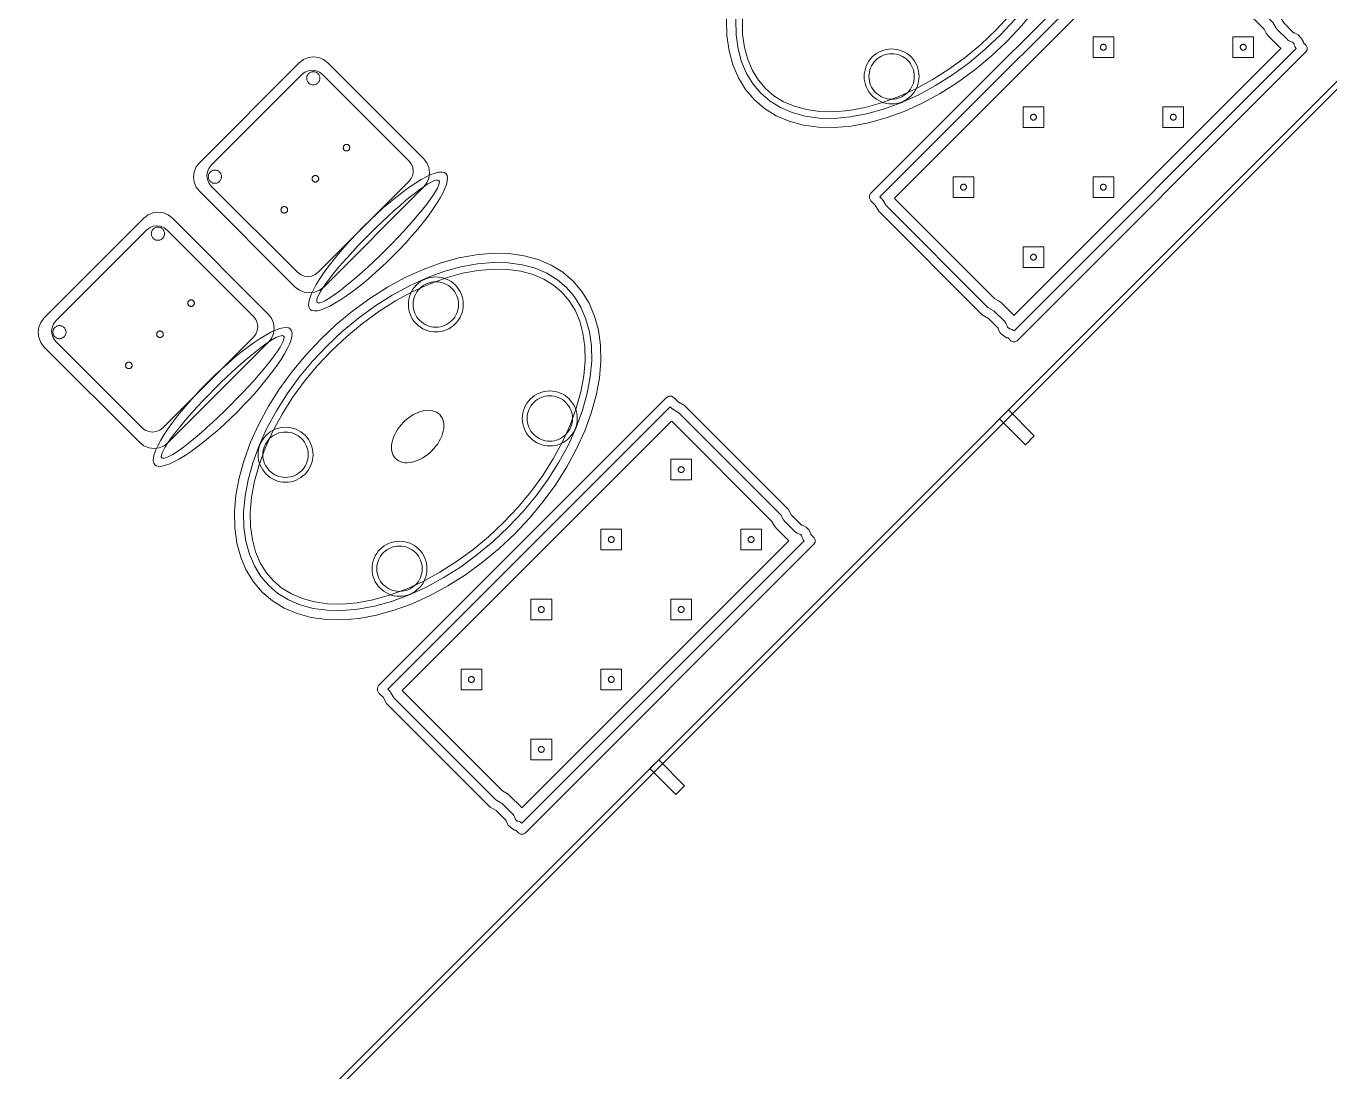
# Model space of a CAD drawing. Header units: metres. Extents: x 2172.2 to 2210.6, y 415.3 to 458.1.
# Drawn here: x 2201.424 to 2204.984, y 420.563 to 423.417 of the extents above; entities that cross this region are included whole.
import ezdxf

# ---------------------------------------------------------------- set-up
doc = ezdxf.new("R2010")
doc.units = ezdxf.units.M
for name, color, linetype, lineweight in [('NC_N1_BANQUETTES', 7, 'CONTINUOUS', 13), ('NC_N1_CHAIRS', 7, 'CONTINUOUS', 13), ('NC_N1_GLAZING', 7, 'CONTINUOUS', 13), ('NC_N1_TABLES', 7, 'CONTINUOUS', 13), ('NC_N1_WALLS', 7, 'CONTINUOUS', 25)]:
    doc.layers.add(name, color=color, linetype=linetype, lineweight=lineweight)

# ---------------------------------------------------------------- blocks, each defined once
blk = doc.blocks.new('NC_N1_ARCHITECTURE')
at = {"layer": 'NC_N1_GLAZING', "linetype": 'CONTINUOUS', "lineweight": -2}
blk.add_lwpolyline([(12.167234, -13.590454), (12.156629, -13.579848), (15.985397, -9.751079), (15.996004, -9.761685)], close=True, dxfattribs=at)
at = {"layer": 'NC_N1_WALLS', "linetype": 'CONTINUOUS', "lineweight": -2}
for points in [[(14.176619, -11.70128), (14.152576, -11.725321), (14.081866, -11.65461), (14.105907, -11.630569)], [(13.222024, -12.655873), (13.197983, -12.679915), (13.127272, -12.609204), (13.151314, -12.585163)]]:
    blk.add_lwpolyline(points, close=True, dxfattribs=at)
blk = doc.blocks.new('NC_N1_DINING_2')
at = {"color": 0, "linetype": 'CONTINUOUS', "lineweight": -2}
for points in [[(0.6, 0), (0.5971, 0.0368), (0.5885, 0.0732), (0.5742, 0.1089), (0.5543, 0.1435), (0.5292, 0.1768), (0.4989, 0.2083), (0.4638, 0.2379), (0.4243, 0.2652), (0.3806, 0.2899), (0.3333, 0.3118), (0.2828, 0.3307), (0.2296, 0.3465), (0.1742, 0.3589), (0.1171, 0.3678), (0.0588, 0.3732), (0, 0.375), (-0.0588, 0.3732), (-0.1171, 0.3678), (-0.1742, 0.3589), (-0.2296, 0.3465), (-0.2828, 0.3307), (-0.3333, 0.3118), (-0.3806, 0.2899), (-0.4243, 0.2652), (-0.4638, 0.2379), (-0.4989, 0.2083), (-0.5292, 0.1768), (-0.5543, 0.1435), (-0.5742, 0.1089), (-0.5885, 0.0732), (-0.5971, 0.0368), (-0.6, 0), (-0.5971, -0.0368), (-0.5885, -0.0732), (-0.5742, -0.1089), (-0.5543, -0.1435), (-0.5292, -0.1768), (-0.4989, -0.2083), (-0.4638, -0.2379), (-0.4243, -0.2652), (-0.3806, -0.2899), (-0.3333, -0.3118), (-0.2828, -0.3307), (-0.2296, -0.3465), (-0.1742, -0.3589), (-0.1171, -0.3678), (-0.0588, -0.3732), (0, -0.375), (0.0588, -0.3732), (0.1171, -0.3678), (0.1742, -0.3589), (0.2296, -0.3465), (0.2828, -0.3307), (0.3333, -0.3118), (0.3806, -0.2899), (0.4243, -0.2652), (0.4638, -0.2379), (0.4989, -0.2083), (0.5292, -0.1768), (0.5543, -0.1435), (0.5742, -0.1089), (0.5885, -0.0732), (0.5971, -0.0368)], [(0.5749, 0), (0.5723, -0.0329), (0.5646, -0.0656), (0.5516, -0.0979), (0.5334, -0.1297), (0.5101, -0.1605), (0.4818, -0.1901), (0.4486, -0.218), (0.411, -0.244), (0.3692, -0.2676), (0.3237, -0.2887), (0.2749, -0.307), (0.2233, -0.3222), (0.1695, -0.3343), (0.114, -0.343), (0.0573, -0.3482), (0, -0.35), (-0.0573, -0.3482), (-0.114, -0.343), (-0.1695, -0.3343), (-0.2233, -0.3222), (-0.2749, -0.307), (-0.3237, -0.2887), (-0.3692, -0.2676), (-0.411, -0.244), (-0.4486, -0.218), (-0.4818, -0.1901), (-0.5101, -0.1605), (-0.5334, -0.1297), (-0.5516, -0.0979), (-0.5646, -0.0656), (-0.5723, -0.0329), (-0.5749, 0), (-0.5723, 0.0329), (-0.5646, 0.0656), (-0.5516, 0.0979), (-0.5334, 0.1297), (-0.5101, 0.1605), (-0.4818, 0.1901), (-0.4486, 0.218), (-0.411, 0.244), (-0.3692, 0.2676), (-0.3237, 0.2887), (-0.2749, 0.307), (-0.2233, 0.3222), (-0.1695, 0.3343), (-0.114, 0.343), (-0.0573, 0.3482), (0, 0.35), (0.0573, 0.3482), (0.114, 0.343), (0.1695, 0.3343), (0.2233, 0.3222), (0.2749, 0.307), (0.3237, 0.2887), (0.3692, 0.2676), (0.411, 0.244), (0.4486, 0.218), (0.4818, 0.1901), (0.5101, 0.1605), (0.5334, 0.1297), (0.5516, 0.0979), (0.5646, 0.0656), (0.5723, 0.0329)], [(0.5569, 0), (0.5545, -0.0301), (0.5474, -0.0601), (0.5354, -0.0901), (0.5184, -0.1198), (0.4964, -0.1488), (0.4694, -0.1769), (0.4377, -0.2037), (0.4014, -0.2287), (0.361, -0.2516), (0.3167, -0.2721), (0.2692, -0.2899), (0.2188, -0.3048), (0.1661, -0.3166), (0.1117, -0.3251), (0.0562, -0.3303), (0, -0.332), (-0.0562, -0.3303), (-0.1117, -0.3251), (-0.1661, -0.3166), (-0.2188, -0.3048), (-0.2692, -0.2899), (-0.3167, -0.2721), (-0.361, -0.2516), (-0.4014, -0.2287), (-0.4377, -0.2037), (-0.4694, -0.1769), (-0.4964, -0.1488), (-0.5184, -0.1198), (-0.5354, -0.0901), (-0.5474, -0.0601), (-0.5545, -0.0301), (-0.5569, 0), (-0.5545, 0.0301), (-0.5474, 0.0601), (-0.5354, 0.0901), (-0.5184, 0.1198), (-0.4964, 0.1488), (-0.4694, 0.1769), (-0.4377, 0.2037), (-0.4014, 0.2287), (-0.361, 0.2516), (-0.3167, 0.2721), (-0.2692, 0.2899), (-0.2188, 0.3048), (-0.1661, 0.3166), (-0.1117, 0.3251), (-0.0562, 0.3303), (0, 0.332), (0.0562, 0.3303), (0.1117, 0.3251), (0.1661, 0.3166), (0.2188, 0.3048), (0.2692, 0.2899), (0.3167, 0.2721), (0.361, 0.2516), (0.4014, 0.2287), (0.4377, 0.2037), (0.4694, 0.1769), (0.4964, 0.1488), (0.5184, 0.1198), (0.5354, 0.0901), (0.5474, 0.0601), (0.5545, 0.0301)], [(-0.215, 0.22), (-0.2154, 0.2126), (-0.2164, 0.2054), (-0.2182, 0.1982), (-0.2207, 0.1913), (-0.2239, 0.1846), (-0.2276, 0.1783), (-0.232, 0.1724), (-0.237, 0.167), (-0.2424, 0.162), (-0.2483, 0.1576), (-0.2546, 0.1539), (-0.2613, 0.1507), (-0.2682, 0.1482), (-0.2754, 0.1464), (-0.2826, 0.1454), (-0.29, 0.145), (-0.2974, 0.1454), (-0.3046, 0.1464), (-0.3118, 0.1482), (-0.3187, 0.1507), (-0.3254, 0.1539), (-0.3317, 0.1576), (-0.3376, 0.162), (-0.343, 0.167), (-0.348, 0.1724), (-0.3524, 0.1783), (-0.3561, 0.1846), (-0.3593, 0.1913), (-0.3618, 0.1982), (-0.3636, 0.2054), (-0.3646, 0.2126), (-0.365, 0.22), (-0.3646, 0.2274), (-0.3636, 0.2346), (-0.3618, 0.2418), (-0.3593, 0.2487), (-0.3561, 0.2554), (-0.3524, 0.2617), (-0.348, 0.2676), (-0.343, 0.273), (-0.3376, 0.278), (-0.3317, 0.2824), (-0.3254, 0.2861), (-0.3187, 0.2893), (-0.3118, 0.2918), (-0.3046, 0.2936), (-0.2974, 0.2946), (-0.29, 0.295), (-0.2826, 0.2946), (-0.2754, 0.2936), (-0.2682, 0.2918), (-0.2613, 0.2893), (-0.2546, 0.2861), (-0.2483, 0.2824), (-0.2424, 0.278), (-0.237, 0.273), (-0.232, 0.2676), (-0.2276, 0.2617), (-0.2239, 0.2554), (-0.2207, 0.2487), (-0.2182, 0.2418), (-0.2164, 0.2346), (-0.2154, 0.2274)], [(0.365, 0.22), (0.3646, 0.2126), (0.3636, 0.2054), (0.3618, 0.1982), (0.3593, 0.1913), (0.3561, 0.1846), (0.3524, 0.1783), (0.348, 0.1724), (0.343, 0.167), (0.3376, 0.162), (0.3317, 0.1576), (0.3254, 0.1539), (0.3187, 0.1507), (0.3118, 0.1482), (0.3046, 0.1464), (0.2974, 0.1454), (0.29, 0.145), (0.2826, 0.1454), (0.2754, 0.1464), (0.2682, 0.1482), (0.2613, 0.1507), (0.2546, 0.1539), (0.2483, 0.1576), (0.2424, 0.162), (0.237, 0.167), (0.232, 0.1724), (0.2276, 0.1783), (0.2239, 0.1846), (0.2207, 0.1913), (0.2182, 0.1982), (0.2164, 0.2054), (0.2154, 0.2126), (0.215, 0.22), (0.2154, 0.2274), (0.2164, 0.2346), (0.2182, 0.2418), (0.2207, 0.2487), (0.2239, 0.2554), (0.2276, 0.2617), (0.232, 0.2676), (0.237, 0.273), (0.2424, 0.278), (0.2483, 0.2824), (0.2546, 0.2861), (0.2613, 0.2893), (0.2682, 0.2918), (0.2754, 0.2936), (0.2826, 0.2946), (0.29, 0.295), (0.2974, 0.2946), (0.3046, 0.2936), (0.3118, 0.2918), (0.3187, 0.2893), (0.3254, 0.2861), (0.3317, 0.2824), (0.3376, 0.278), (0.343, 0.273), (0.348, 0.2676), (0.3524, 0.2617), (0.3561, 0.2554), (0.3593, 0.2487), (0.3618, 0.2418), (0.3636, 0.2346), (0.3646, 0.2274)], [(-0.228, 0.22), (-0.2283, 0.2139), (-0.2292, 0.2079), (-0.2307, 0.202), (-0.2327, 0.1963), (-0.2353, 0.1908), (-0.2384, 0.1856), (-0.2421, 0.1807), (-0.2462, 0.1762), (-0.2507, 0.1721), (-0.2556, 0.1684), (-0.2608, 0.1653), (-0.2663, 0.1627), (-0.272, 0.1607), (-0.2779, 0.1592), (-0.2839, 0.1583), (-0.29, 0.158), (-0.2961, 0.1583), (-0.3021, 0.1592), (-0.308, 0.1607), (-0.3137, 0.1627), (-0.3192, 0.1653), (-0.3244, 0.1684), (-0.3293, 0.1721), (-0.3338, 0.1762), (-0.3379, 0.1807), (-0.3416, 0.1856), (-0.3447, 0.1908), (-0.3473, 0.1963), (-0.3493, 0.202), (-0.3508, 0.2079), (-0.3517, 0.2139), (-0.352, 0.22), (-0.3517, 0.2261), (-0.3508, 0.2321), (-0.3493, 0.238), (-0.3473, 0.2437), (-0.3447, 0.2492), (-0.3416, 0.2544), (-0.3379, 0.2593), (-0.3338, 0.2638), (-0.3293, 0.2679), (-0.3244, 0.2716), (-0.3192, 0.2747), (-0.3137, 0.2773), (-0.308, 0.2793), (-0.3021, 0.2808), (-0.2961, 0.2817), (-0.29, 0.282), (-0.2839, 0.2817), (-0.2779, 0.2808), (-0.272, 0.2793), (-0.2663, 0.2773), (-0.2608, 0.2747), (-0.2556, 0.2716), (-0.2507, 0.2679), (-0.2462, 0.2638), (-0.2421, 0.2593), (-0.2384, 0.2544), (-0.2353, 0.2492), (-0.2327, 0.2437), (-0.2307, 0.238), (-0.2292, 0.2321), (-0.2283, 0.2261)], [(0.352, 0.22), (0.3517, 0.2139), (0.3508, 0.2079), (0.3493, 0.202), (0.3473, 0.1963), (0.3447, 0.1908), (0.3416, 0.1856), (0.3379, 0.1807), (0.3338, 0.1762), (0.3293, 0.1721), (0.3244, 0.1684), (0.3192, 0.1653), (0.3137, 0.1627), (0.308, 0.1607), (0.3021, 0.1592), (0.2961, 0.1583), (0.29, 0.158), (0.2839, 0.1583), (0.2779, 0.1592), (0.272, 0.1607), (0.2663, 0.1627), (0.2608, 0.1653), (0.2556, 0.1684), (0.2507, 0.1721), (0.2462, 0.1762), (0.2421, 0.1807), (0.2384, 0.1856), (0.2353, 0.1908), (0.2327, 0.1963), (0.2307, 0.202), (0.2292, 0.2079), (0.2283, 0.2139), (0.228, 0.22), (0.2283, 0.2261), (0.2292, 0.2321), (0.2307, 0.238), (0.2327, 0.2437), (0.2353, 0.2492), (0.2384, 0.2544), (0.2421, 0.2593), (0.2462, 0.2638), (0.2507, 0.2679), (0.2556, 0.2716), (0.2608, 0.2747), (0.2663, 0.2773), (0.272, 0.2793), (0.2779, 0.2808), (0.2839, 0.2817), (0.29, 0.282), (0.2961, 0.2817), (0.3021, 0.2808), (0.308, 0.2793), (0.3137, 0.2773), (0.3192, 0.2747), (0.3244, 0.2716), (0.3293, 0.2679), (0.3338, 0.2638), (0.3379, 0.2593), (0.3416, 0.2544), (0.3447, 0.2492), (0.3473, 0.2437), (0.3493, 0.238), (0.3508, 0.2321), (0.3517, 0.2261)], [(0.085, 0), (0.0846, 0.0054), (0.0834, 0.0107), (0.0813, 0.016), (0.0785, 0.021), (0.075, 0.0259), (0.0707, 0.0306), (0.0657, 0.0349), (0.0601, 0.0389), (0.0539, 0.0425), (0.0472, 0.0457), (0.0401, 0.0485), (0.0325, 0.0508), (0.0247, 0.0526), (0.0166, 0.0539), (0.0083, 0.0547), (0, 0.055), (-0.0083, 0.0547), (-0.0166, 0.0539), (-0.0247, 0.0526), (-0.0325, 0.0508), (-0.0401, 0.0485), (-0.0472, 0.0457), (-0.0539, 0.0425), (-0.0601, 0.0389), (-0.0657, 0.0349), (-0.0707, 0.0306), (-0.075, 0.0259), (-0.0785, 0.021), (-0.0813, 0.016), (-0.0834, 0.0107), (-0.0846, 0.0054), (-0.085, 0), (-0.0846, -0.0054), (-0.0834, -0.0107), (-0.0813, -0.016), (-0.0785, -0.021), (-0.075, -0.0259), (-0.0707, -0.0306), (-0.0657, -0.0349), (-0.0601, -0.0389), (-0.0539, -0.0425), (-0.0472, -0.0457), (-0.0401, -0.0485), (-0.0325, -0.0508), (-0.0247, -0.0526), (-0.0166, -0.0539), (-0.0083, -0.0547), (0, -0.055), (0.0083, -0.0547), (0.0166, -0.0539), (0.0247, -0.0526), (0.0325, -0.0508), (0.0401, -0.0485), (0.0472, -0.0457), (0.0539, -0.0425), (0.0601, -0.0389), (0.0657, -0.0349), (0.0707, -0.0306), (0.075, -0.0259), (0.0785, -0.021), (0.0813, -0.016), (0.0834, -0.0107), (0.0846, -0.0054)], [(-0.215, -0.22), (-0.2154, -0.2274), (-0.2164, -0.2346), (-0.2182, -0.2418), (-0.2207, -0.2487), (-0.2239, -0.2554), (-0.2276, -0.2617), (-0.232, -0.2676), (-0.237, -0.273), (-0.2424, -0.278), (-0.2483, -0.2824), (-0.2546, -0.2861), (-0.2613, -0.2893), (-0.2682, -0.2918), (-0.2754, -0.2936), (-0.2826, -0.2946), (-0.29, -0.295), (-0.2974, -0.2946), (-0.3046, -0.2936), (-0.3118, -0.2918), (-0.3187, -0.2893), (-0.3254, -0.2861), (-0.3317, -0.2824), (-0.3376, -0.278), (-0.343, -0.273), (-0.348, -0.2676), (-0.3524, -0.2617), (-0.3561, -0.2554), (-0.3593, -0.2487), (-0.3618, -0.2418), (-0.3636, -0.2346), (-0.3646, -0.2274), (-0.365, -0.22), (-0.3646, -0.2126), (-0.3636, -0.2054), (-0.3618, -0.1982), (-0.3593, -0.1913), (-0.3561, -0.1846), (-0.3524, -0.1783), (-0.348, -0.1724), (-0.343, -0.167), (-0.3376, -0.162), (-0.3317, -0.1576), (-0.3254, -0.1539), (-0.3187, -0.1507), (-0.3118, -0.1482), (-0.3046, -0.1464), (-0.2974, -0.1454), (-0.29, -0.145), (-0.2826, -0.1454), (-0.2754, -0.1464), (-0.2682, -0.1482), (-0.2613, -0.1507), (-0.2546, -0.1539), (-0.2483, -0.1576), (-0.2424, -0.162), (-0.237, -0.167), (-0.232, -0.1724), (-0.2276, -0.1783), (-0.2239, -0.1846), (-0.2207, -0.1913), (-0.2182, -0.1982), (-0.2164, -0.2054), (-0.2154, -0.2126)], [(-0.228, -0.22), (-0.2283, -0.2261), (-0.2292, -0.2321), (-0.2307, -0.238), (-0.2327, -0.2437), (-0.2353, -0.2492), (-0.2384, -0.2544), (-0.2421, -0.2593), (-0.2462, -0.2638), (-0.2507, -0.2679), (-0.2556, -0.2716), (-0.2608, -0.2747), (-0.2663, -0.2773), (-0.272, -0.2793), (-0.2779, -0.2808), (-0.2839, -0.2817), (-0.29, -0.282), (-0.2961, -0.2817), (-0.3021, -0.2808), (-0.308, -0.2793), (-0.3137, -0.2773), (-0.3192, -0.2747), (-0.3244, -0.2716), (-0.3293, -0.2679), (-0.3338, -0.2638), (-0.3379, -0.2593), (-0.3416, -0.2544), (-0.3447, -0.2492), (-0.3473, -0.2437), (-0.3493, -0.238), (-0.3508, -0.2321), (-0.3517, -0.2261), (-0.352, -0.22), (-0.3517, -0.2139), (-0.3508, -0.2079), (-0.3493, -0.202), (-0.3473, -0.1963), (-0.3447, -0.1908), (-0.3416, -0.1856), (-0.3379, -0.1807), (-0.3338, -0.1762), (-0.3293, -0.1721), (-0.3244, -0.1684), (-0.3192, -0.1653), (-0.3137, -0.1627), (-0.308, -0.1607), (-0.3021, -0.1592), (-0.2961, -0.1583), (-0.29, -0.158), (-0.2839, -0.1583), (-0.2779, -0.1592), (-0.272, -0.1607), (-0.2663, -0.1627), (-0.2608, -0.1653), (-0.2556, -0.1684), (-0.2507, -0.1721), (-0.2462, -0.1762), (-0.2421, -0.1807), (-0.2384, -0.1856), (-0.2353, -0.1908), (-0.2327, -0.1963), (-0.2307, -0.202), (-0.2292, -0.2079), (-0.2283, -0.2139)], [(0.365, -0.22), (0.3646, -0.2274), (0.3636, -0.2346), (0.3618, -0.2418), (0.3593, -0.2487), (0.3561, -0.2554), (0.3524, -0.2617), (0.348, -0.2676), (0.343, -0.273), (0.3376, -0.278), (0.3317, -0.2824), (0.3254, -0.2861), (0.3187, -0.2893), (0.3118, -0.2918), (0.3046, -0.2936), (0.2974, -0.2946), (0.29, -0.295), (0.2826, -0.2946), (0.2754, -0.2936), (0.2682, -0.2918), (0.2613, -0.2893), (0.2546, -0.2861), (0.2483, -0.2824), (0.2424, -0.278), (0.237, -0.273), (0.232, -0.2676), (0.2276, -0.2617), (0.2239, -0.2554), (0.2207, -0.2487), (0.2182, -0.2418), (0.2164, -0.2346), (0.2154, -0.2274), (0.215, -0.22), (0.2154, -0.2126), (0.2164, -0.2054), (0.2182, -0.1982), (0.2207, -0.1913), (0.2239, -0.1846), (0.2276, -0.1783), (0.232, -0.1724), (0.237, -0.167), (0.2424, -0.162), (0.2483, -0.1576), (0.2546, -0.1539), (0.2613, -0.1507), (0.2682, -0.1482), (0.2754, -0.1464), (0.2826, -0.1454), (0.29, -0.145), (0.2974, -0.1454), (0.3046, -0.1464), (0.3118, -0.1482), (0.3187, -0.1507), (0.3254, -0.1539), (0.3317, -0.1576), (0.3376, -0.162), (0.343, -0.167), (0.348, -0.1724), (0.3524, -0.1783), (0.3561, -0.1846), (0.3593, -0.1913), (0.3618, -0.1982), (0.3636, -0.2054), (0.3646, -0.2126)], [(0.352, -0.22), (0.3517, -0.2261), (0.3508, -0.2321), (0.3493, -0.238), (0.3473, -0.2437), (0.3447, -0.2492), (0.3416, -0.2544), (0.3379, -0.2593), (0.3338, -0.2638), (0.3293, -0.2679), (0.3244, -0.2716), (0.3192, -0.2747), (0.3137, -0.2773), (0.308, -0.2793), (0.3021, -0.2808), (0.2961, -0.2817), (0.29, -0.282), (0.2839, -0.2817), (0.2779, -0.2808), (0.272, -0.2793), (0.2663, -0.2773), (0.2608, -0.2747), (0.2556, -0.2716), (0.2507, -0.2679), (0.2462, -0.2638), (0.2421, -0.2593), (0.2384, -0.2544), (0.2353, -0.2492), (0.2327, -0.2437), (0.2307, -0.238), (0.2292, -0.2321), (0.2283, -0.2261), (0.228, -0.22), (0.2283, -0.2139), (0.2292, -0.2079), (0.2307, -0.202), (0.2327, -0.1963), (0.2353, -0.1908), (0.2384, -0.1856), (0.2421, -0.1807), (0.2462, -0.1762), (0.2507, -0.1721), (0.2556, -0.1684), (0.2608, -0.1653), (0.2663, -0.1627), (0.272, -0.1607), (0.2779, -0.1592), (0.2839, -0.1583), (0.29, -0.158), (0.2961, -0.1583), (0.3021, -0.1592), (0.308, -0.1607), (0.3137, -0.1627), (0.3192, -0.1653), (0.3244, -0.1684), (0.3293, -0.1721), (0.3338, -0.1762), (0.3379, -0.1807), (0.3416, -0.1856), (0.3447, -0.1908), (0.3473, -0.1963), (0.3493, -0.202), (0.3508, -0.2079), (0.3517, -0.2139)]]:
    blk.add_lwpolyline(points, close=True, dxfattribs=at)
blk = doc.blocks.new('NC_N1_PERIMETER_BENCH_2')
at = {"color": 0, "linetype": 'CONTINUOUS', "lineweight": -2}
for points in [[(-0.575, -0.2605), (-0.575, -0.2495), (-0.5721, -0.2385), (-0.57, -0.2365), (-0.57, -0.1987), (-0.575, -0.18), (-0.575, 0.22), (-0.57, 0.2387), (-0.57, 0.255), (-0.568, 0.2625), (-0.5625, 0.268), (-0.555, 0.27), (0.555, 0.27), (0.5625, 0.268), (0.568, 0.2625), (0.57, 0.255), (0.57, 0.2387), (0.575, 0.22), (0.575, -0.18), (0.57, -0.1987), (0.57, -0.2365), (0.5721, -0.2385), (0.575, -0.2495), (0.575, -0.2605), (0.5721, -0.2715), (0.5698, -0.2737), (0.57, -0.2745), (0.57, -0.2855), (0.5684, -0.2915), (0.564, -0.2959), (0.558, -0.2975), (-0.558, -0.2975), (-0.564, -0.2959), (-0.5684, -0.2915), (-0.57, -0.2855), (-0.57, -0.2745), (-0.5698, -0.2737), (-0.5721, -0.2715)], [(-0.5495, -0.2593), (-0.55, -0.2572), (-0.55, -0.2528), (-0.5494, -0.2506), (-0.5492, -0.2503), (-0.548, -0.2482), (-0.5469, -0.246), (-0.5461, -0.2437), (-0.5455, -0.2413), (-0.5451, -0.2389), (-0.545, -0.2365), (-0.545, -0.1987), (-0.5451, -0.1965), (-0.5454, -0.1944), (-0.5458, -0.1922), (-0.55, -0.1767), (-0.55, 0.2167), (-0.5458, 0.2322), (-0.5454, 0.2344), (-0.5451, 0.2365), (-0.545, 0.2387), (-0.545, 0.245), (0.545, 0.245), (0.545, 0.2387), (0.5451, 0.2365), (0.5454, 0.2344), (0.5458, 0.2322), (0.55, 0.2167), (0.55, -0.1767), (0.5458, -0.1922), (0.5454, -0.1944), (0.5451, -0.1965), (0.545, -0.1987), (0.545, -0.2365), (0.5451, -0.2389), (0.5455, -0.2413), (0.5461, -0.2437), (0.5469, -0.246), (0.548, -0.2482), (0.5492, -0.2503), (0.5494, -0.2506), (0.55, -0.2528), (0.55, -0.2572), (0.5495, -0.2593), (0.5491, -0.2597), (0.5479, -0.2618), (0.5468, -0.2639), (0.546, -0.2661), (0.5454, -0.2684), (0.545, -0.2708), (0.5449, -0.2725), (-0.5449, -0.2725), (-0.545, -0.2708), (-0.5454, -0.2684), (-0.546, -0.2661), (-0.5468, -0.2639), (-0.5479, -0.2618), (-0.5491, -0.2597)], [(-0.5154, -0.2425), (-0.5153, -0.2418), (-0.515, -0.2365), (-0.515, -0.1987), (-0.5152, -0.1939), (-0.5158, -0.1892), (-0.5169, -0.1845), (-0.52, -0.1728), (-0.52, 0.2128), (-0.5194, 0.215), (0.5194, 0.215), (0.52, 0.2128), (0.52, -0.1728), (0.5169, -0.1845), (0.5158, -0.1892), (0.5152, -0.1939), (0.515, -0.1987), (0.515, -0.2365), (0.5153, -0.2418), (0.5154, -0.2425)], [(-0.445, 0.0625), (-0.405, 0.1025), (-0.445, 0.1425), (-0.485, 0.1025)], [(-0.175, 0.0625), (-0.135, 0.1025), (-0.175, 0.1425), (-0.215, 0.1025)], [(0.095, 0.0625), (0.135, 0.1025), (0.095, 0.1425), (0.055, 0.1025)], [(0.365, 0.0625), (0.405, 0.1025), (0.365, 0.1425), (0.325, 0.1025)], [(-0.437, 0.1025), (-0.437, 0.1017), (-0.4372, 0.1009), (-0.4373, 0.1002), (-0.4376, 0.0994), (-0.4379, 0.0987), (-0.4383, 0.0981), (-0.4388, 0.0974), (-0.4393, 0.0968), (-0.4399, 0.0963), (-0.4406, 0.0958), (-0.4412, 0.0954), (-0.4419, 0.0951), (-0.4427, 0.0948), (-0.4434, 0.0947), (-0.4442, 0.0945), (-0.445, 0.0945), (-0.4458, 0.0945), (-0.4466, 0.0947), (-0.4473, 0.0948), (-0.4481, 0.0951), (-0.4488, 0.0954), (-0.4494, 0.0958), (-0.4501, 0.0963), (-0.4507, 0.0968), (-0.4512, 0.0974), (-0.4517, 0.0981), (-0.4521, 0.0987), (-0.4524, 0.0994), (-0.4527, 0.1002), (-0.4528, 0.1009), (-0.453, 0.1017), (-0.453, 0.1025), (-0.453, 0.1033), (-0.4528, 0.1041), (-0.4527, 0.1048), (-0.4524, 0.1056), (-0.4521, 0.1063), (-0.4517, 0.1069), (-0.4512, 0.1076), (-0.4507, 0.1082), (-0.4501, 0.1087), (-0.4494, 0.1092), (-0.4488, 0.1096), (-0.4481, 0.1099), (-0.4473, 0.1102), (-0.4466, 0.1103), (-0.4458, 0.1105), (-0.445, 0.1105), (-0.4442, 0.1105), (-0.4434, 0.1103), (-0.4427, 0.1102), (-0.4419, 0.1099), (-0.4412, 0.1096), (-0.4406, 0.1092), (-0.4399, 0.1087), (-0.4393, 0.1082), (-0.4388, 0.1076), (-0.4383, 0.1069), (-0.4379, 0.1063), (-0.4376, 0.1056), (-0.4373, 0.1048), (-0.4372, 0.1041), (-0.437, 0.1033)], [(-0.167, 0.1025), (-0.167, 0.1017), (-0.1672, 0.1009), (-0.1673, 0.1002), (-0.1676, 0.0994), (-0.1679, 0.0987), (-0.1683, 0.0981), (-0.1688, 0.0974), (-0.1693, 0.0968), (-0.1699, 0.0963), (-0.1706, 0.0958), (-0.1712, 0.0954), (-0.1719, 0.0951), (-0.1727, 0.0948), (-0.1734, 0.0947), (-0.1742, 0.0945), (-0.175, 0.0945), (-0.1758, 0.0945), (-0.1766, 0.0947), (-0.1773, 0.0948), (-0.1781, 0.0951), (-0.1788, 0.0954), (-0.1794, 0.0958), (-0.1801, 0.0963), (-0.1807, 0.0968), (-0.1812, 0.0974), (-0.1817, 0.0981), (-0.1821, 0.0987), (-0.1824, 0.0994), (-0.1827, 0.1002), (-0.1828, 0.1009), (-0.183, 0.1017), (-0.183, 0.1025), (-0.183, 0.1033), (-0.1828, 0.1041), (-0.1827, 0.1048), (-0.1824, 0.1056), (-0.1821, 0.1063), (-0.1817, 0.1069), (-0.1812, 0.1076), (-0.1807, 0.1082), (-0.1801, 0.1087), (-0.1794, 0.1092), (-0.1788, 0.1096), (-0.1781, 0.1099), (-0.1773, 0.1102), (-0.1766, 0.1103), (-0.1758, 0.1105), (-0.175, 0.1105), (-0.1742, 0.1105), (-0.1734, 0.1103), (-0.1727, 0.1102), (-0.1719, 0.1099), (-0.1712, 0.1096), (-0.1706, 0.1092), (-0.1699, 0.1087), (-0.1693, 0.1082), (-0.1688, 0.1076), (-0.1683, 0.1069), (-0.1679, 0.1063), (-0.1676, 0.1056), (-0.1673, 0.1048), (-0.1672, 0.1041), (-0.167, 0.1033)], [(0.103, 0.1025), (0.103, 0.1017), (0.1028, 0.1009), (0.1027, 0.1002), (0.1024, 0.0994), (0.1021, 0.0987), (0.1017, 0.0981), (0.1012, 0.0974), (0.1007, 0.0968), (0.1001, 0.0963), (0.0994, 0.0958), (0.0988, 0.0954), (0.0981, 0.0951), (0.0973, 0.0948), (0.0966, 0.0947), (0.0958, 0.0945), (0.095, 0.0945), (0.0942, 0.0945), (0.0934, 0.0947), (0.0927, 0.0948), (0.0919, 0.0951), (0.0912, 0.0954), (0.0906, 0.0958), (0.0899, 0.0963), (0.0893, 0.0968), (0.0888, 0.0974), (0.0883, 0.0981), (0.0879, 0.0987), (0.0876, 0.0994), (0.0873, 0.1002), (0.0872, 0.1009), (0.087, 0.1017), (0.087, 0.1025), (0.087, 0.1033), (0.0872, 0.1041), (0.0873, 0.1048), (0.0876, 0.1056), (0.0879, 0.1063), (0.0883, 0.1069), (0.0888, 0.1076), (0.0893, 0.1082), (0.0899, 0.1087), (0.0906, 0.1092), (0.0912, 0.1096), (0.0919, 0.1099), (0.0927, 0.1102), (0.0934, 0.1103), (0.0942, 0.1105), (0.095, 0.1105), (0.0958, 0.1105), (0.0966, 0.1103), (0.0973, 0.1102), (0.0981, 0.1099), (0.0988, 0.1096), (0.0994, 0.1092), (0.1001, 0.1087), (0.1007, 0.1082), (0.1012, 0.1076), (0.1017, 0.1069), (0.1021, 0.1063), (0.1024, 0.1056), (0.1027, 0.1048), (0.1028, 0.1041), (0.103, 0.1033)], [(0.373, 0.1025), (0.373, 0.1017), (0.3728, 0.1009), (0.3727, 0.1002), (0.3724, 0.0994), (0.3721, 0.0987), (0.3717, 0.0981), (0.3712, 0.0974), (0.3707, 0.0968), (0.3701, 0.0963), (0.3694, 0.0958), (0.3688, 0.0954), (0.3681, 0.0951), (0.3673, 0.0948), (0.3666, 0.0947), (0.3658, 0.0945), (0.365, 0.0945), (0.3642, 0.0945), (0.3634, 0.0947), (0.3627, 0.0948), (0.3619, 0.0951), (0.3612, 0.0954), (0.3606, 0.0958), (0.3599, 0.0963), (0.3593, 0.0968), (0.3588, 0.0974), (0.3583, 0.0981), (0.3579, 0.0987), (0.3576, 0.0994), (0.3573, 0.1002), (0.3572, 0.1009), (0.357, 0.1017), (0.357, 0.1025), (0.357, 0.1033), (0.3572, 0.1041), (0.3573, 0.1048), (0.3576, 0.1056), (0.3579, 0.1063), (0.3583, 0.1069), (0.3588, 0.1076), (0.3593, 0.1082), (0.3599, 0.1087), (0.3606, 0.1092), (0.3612, 0.1096), (0.3619, 0.1099), (0.3627, 0.1102), (0.3634, 0.1103), (0.3642, 0.1105), (0.365, 0.1105), (0.3658, 0.1105), (0.3666, 0.1103), (0.3673, 0.1102), (0.3681, 0.1099), (0.3688, 0.1096), (0.3694, 0.1092), (0.3701, 0.1087), (0.3707, 0.1082), (0.3712, 0.1076), (0.3717, 0.1069), (0.3721, 0.1063), (0.3724, 0.1056), (0.3727, 0.1048), (0.3728, 0.1041), (0.373, 0.1033)], [(-0.445, -0.2075), (-0.405, -0.1675), (-0.445, -0.1275), (-0.485, -0.1675)], [(-0.175, -0.2075), (-0.135, -0.1675), (-0.175, -0.1275), (-0.215, -0.1675)], [(0.095, -0.2075), (0.135, -0.1675), (0.095, -0.1275), (0.055, -0.1675)], [(0.365, -0.2075), (0.405, -0.1675), (0.365, -0.1275), (0.325, -0.1675)], [(-0.437, -0.1675), (-0.437, -0.1683), (-0.4372, -0.1691), (-0.4373, -0.1698), (-0.4376, -0.1706), (-0.4379, -0.1713), (-0.4383, -0.1719), (-0.4388, -0.1726), (-0.4393, -0.1732), (-0.4399, -0.1737), (-0.4406, -0.1742), (-0.4412, -0.1746), (-0.4419, -0.1749), (-0.4427, -0.1752), (-0.4434, -0.1753), (-0.4442, -0.1755), (-0.445, -0.1755), (-0.4458, -0.1755), (-0.4466, -0.1753), (-0.4473, -0.1752), (-0.4481, -0.1749), (-0.4488, -0.1746), (-0.4494, -0.1742), (-0.4501, -0.1737), (-0.4507, -0.1732), (-0.4512, -0.1726), (-0.4517, -0.1719), (-0.4521, -0.1713), (-0.4524, -0.1706), (-0.4527, -0.1698), (-0.4528, -0.1691), (-0.453, -0.1683), (-0.453, -0.1675), (-0.453, -0.1667), (-0.4528, -0.1659), (-0.4527, -0.1652), (-0.4524, -0.1644), (-0.4521, -0.1637), (-0.4517, -0.1631), (-0.4512, -0.1624), (-0.4507, -0.1618), (-0.4501, -0.1613), (-0.4494, -0.1608), (-0.4488, -0.1604), (-0.4481, -0.1601), (-0.4473, -0.1598), (-0.4466, -0.1597), (-0.4458, -0.1595), (-0.445, -0.1595), (-0.4442, -0.1595), (-0.4434, -0.1597), (-0.4427, -0.1598), (-0.4419, -0.1601), (-0.4412, -0.1604), (-0.4406, -0.1608), (-0.4399, -0.1613), (-0.4393, -0.1618), (-0.4388, -0.1624), (-0.4383, -0.1631), (-0.4379, -0.1637), (-0.4376, -0.1644), (-0.4373, -0.1652), (-0.4372, -0.1659), (-0.437, -0.1667)], [(-0.167, -0.1675), (-0.167, -0.1683), (-0.1672, -0.1691), (-0.1673, -0.1698), (-0.1676, -0.1706), (-0.1679, -0.1713), (-0.1683, -0.1719), (-0.1688, -0.1726), (-0.1693, -0.1732), (-0.1699, -0.1737), (-0.1706, -0.1742), (-0.1712, -0.1746), (-0.1719, -0.1749), (-0.1727, -0.1752), (-0.1734, -0.1753), (-0.1742, -0.1755), (-0.175, -0.1755), (-0.1758, -0.1755), (-0.1766, -0.1753), (-0.1773, -0.1752), (-0.1781, -0.1749), (-0.1788, -0.1746), (-0.1794, -0.1742), (-0.1801, -0.1737), (-0.1807, -0.1732), (-0.1812, -0.1726), (-0.1817, -0.1719), (-0.1821, -0.1713), (-0.1824, -0.1706), (-0.1827, -0.1698), (-0.1828, -0.1691), (-0.183, -0.1683), (-0.183, -0.1675), (-0.183, -0.1667), (-0.1828, -0.1659), (-0.1827, -0.1652), (-0.1824, -0.1644), (-0.1821, -0.1637), (-0.1817, -0.1631), (-0.1812, -0.1624), (-0.1807, -0.1618), (-0.1801, -0.1613), (-0.1794, -0.1608), (-0.1788, -0.1604), (-0.1781, -0.1601), (-0.1773, -0.1598), (-0.1766, -0.1597), (-0.1758, -0.1595), (-0.175, -0.1595), (-0.1742, -0.1595), (-0.1734, -0.1597), (-0.1727, -0.1598), (-0.1719, -0.1601), (-0.1712, -0.1604), (-0.1706, -0.1608), (-0.1699, -0.1613), (-0.1693, -0.1618), (-0.1688, -0.1624), (-0.1683, -0.1631), (-0.1679, -0.1637), (-0.1676, -0.1644), (-0.1673, -0.1652), (-0.1672, -0.1659), (-0.167, -0.1667)], [(0.103, -0.1675), (0.103, -0.1683), (0.1028, -0.1691), (0.1027, -0.1698), (0.1024, -0.1706), (0.1021, -0.1713), (0.1017, -0.1719), (0.1012, -0.1726), (0.1007, -0.1732), (0.1001, -0.1737), (0.0994, -0.1742), (0.0988, -0.1746), (0.0981, -0.1749), (0.0973, -0.1752), (0.0966, -0.1753), (0.0958, -0.1755), (0.095, -0.1755), (0.0942, -0.1755), (0.0934, -0.1753), (0.0927, -0.1752), (0.0919, -0.1749), (0.0912, -0.1746), (0.0906, -0.1742), (0.0899, -0.1737), (0.0893, -0.1732), (0.0888, -0.1726), (0.0883, -0.1719), (0.0879, -0.1713), (0.0876, -0.1706), (0.0873, -0.1698), (0.0872, -0.1691), (0.087, -0.1683), (0.087, -0.1675), (0.087, -0.1667), (0.0872, -0.1659), (0.0873, -0.1652), (0.0876, -0.1644), (0.0879, -0.1637), (0.0883, -0.1631), (0.0888, -0.1624), (0.0893, -0.1618), (0.0899, -0.1613), (0.0906, -0.1608), (0.0912, -0.1604), (0.0919, -0.1601), (0.0927, -0.1598), (0.0934, -0.1597), (0.0942, -0.1595), (0.095, -0.1595), (0.0958, -0.1595), (0.0966, -0.1597), (0.0973, -0.1598), (0.0981, -0.1601), (0.0988, -0.1604), (0.0994, -0.1608), (0.1001, -0.1613), (0.1007, -0.1618), (0.1012, -0.1624), (0.1017, -0.1631), (0.1021, -0.1637), (0.1024, -0.1644), (0.1027, -0.1652), (0.1028, -0.1659), (0.103, -0.1667)], [(0.373, -0.1675), (0.373, -0.1683), (0.3728, -0.1691), (0.3727, -0.1698), (0.3724, -0.1706), (0.3721, -0.1713), (0.3717, -0.1719), (0.3712, -0.1726), (0.3707, -0.1732), (0.3701, -0.1737), (0.3694, -0.1742), (0.3688, -0.1746), (0.3681, -0.1749), (0.3673, -0.1752), (0.3666, -0.1753), (0.3658, -0.1755), (0.365, -0.1755), (0.3642, -0.1755), (0.3634, -0.1753), (0.3627, -0.1752), (0.3619, -0.1749), (0.3612, -0.1746), (0.3606, -0.1742), (0.3599, -0.1737), (0.3593, -0.1732), (0.3588, -0.1726), (0.3583, -0.1719), (0.3579, -0.1713), (0.3576, -0.1706), (0.3573, -0.1698), (0.3572, -0.1691), (0.357, -0.1683), (0.357, -0.1675), (0.357, -0.1667), (0.3572, -0.1659), (0.3573, -0.1652), (0.3576, -0.1644), (0.3579, -0.1637), (0.3583, -0.1631), (0.3588, -0.1624), (0.3593, -0.1618), (0.3599, -0.1613), (0.3606, -0.1608), (0.3612, -0.1604), (0.3619, -0.1601), (0.3627, -0.1598), (0.3634, -0.1597), (0.3642, -0.1595), (0.365, -0.1595), (0.3658, -0.1595), (0.3666, -0.1597), (0.3673, -0.1598), (0.3681, -0.1601), (0.3688, -0.1604), (0.3694, -0.1608), (0.3701, -0.1613), (0.3707, -0.1618), (0.3712, -0.1624), (0.3717, -0.1631), (0.3721, -0.1637), (0.3724, -0.1644), (0.3727, -0.1652), (0.3728, -0.1659), (0.373, -0.1667)]]:
    blk.add_lwpolyline(points, close=True, dxfattribs=at)
blk = doc.blocks.new('NC_N1_CHAIR_IVORY')
at = {"color": 0, "linetype": 'CONTINUOUS', "lineweight": -2}
for points in [[(0.262, 0.222), (0.2607, 0.2276), (0.257, 0.2331), (0.2507, 0.2385), (0.2421, 0.2438), (0.2311, 0.2489), (0.2178, 0.2537), (0.2025, 0.2582), (0.1853, 0.2623), (0.1662, 0.2661), (0.1456, 0.2694), (0.1235, 0.2723), (0.1003, 0.2747), (0.0761, 0.2765), (0.0511, 0.2779), (0.0257, 0.2787), (0, 0.279), (-0.0257, 0.2787), (-0.0511, 0.2779), (-0.0761, 0.2765), (-0.1003, 0.2747), (-0.1235, 0.2723), (-0.1456, 0.2694), (-0.1662, 0.2661), (-0.1853, 0.2623), (-0.2025, 0.2582), (-0.2178, 0.2537), (-0.2311, 0.2489), (-0.2421, 0.2438), (-0.2507, 0.2385), (-0.257, 0.2331), (-0.2607, 0.2276), (-0.262, 0.222), (-0.2607, 0.2164), (-0.257, 0.2109), (-0.2507, 0.2055), (-0.2421, 0.2002), (-0.2311, 0.1951), (-0.2178, 0.1903), (-0.2025, 0.1858), (-0.1853, 0.1817), (-0.1662, 0.1779), (-0.1456, 0.1746), (-0.1235, 0.1717), (-0.1003, 0.1693), (-0.0761, 0.1675), (-0.0511, 0.1661), (-0.0257, 0.1653), (0, 0.165), (0.0257, 0.1653), (0.0511, 0.1661), (0.0761, 0.1675), (0.1003, 0.1693), (0.1235, 0.1717), (0.1456, 0.1746), (0.1662, 0.1779), (0.1853, 0.1817), (0.2025, 0.1858), (0.2178, 0.1903), (0.2311, 0.1951), (0.2421, 0.2002), (0.2507, 0.2055), (0.257, 0.2109), (0.2607, 0.2164)], [(0.235, 0.222), (0.2339, 0.225), (0.2305, 0.228), (0.2249, 0.231), (0.2171, 0.2339), (0.2073, 0.2366), (0.1954, 0.2392), (0.1817, 0.2417), (0.1662, 0.2439), (0.1491, 0.246), (0.1306, 0.2478), (0.1108, 0.2493), (0.0899, 0.2506), (0.0682, 0.2517), (0.0458, 0.2524), (0.023, 0.2529), (0, 0.253), (-0.023, 0.2529), (-0.0458, 0.2524), (-0.0682, 0.2517), (-0.0899, 0.2506), (-0.1108, 0.2493), (-0.1306, 0.2478), (-0.1491, 0.246), (-0.1662, 0.2439), (-0.1817, 0.2417), (-0.1954, 0.2392), (-0.2073, 0.2366), (-0.2171, 0.2339), (-0.2249, 0.231), (-0.2305, 0.228), (-0.2339, 0.225), (-0.235, 0.222), (-0.2339, 0.219), (-0.2305, 0.216), (-0.2249, 0.213), (-0.2171, 0.2101), (-0.2073, 0.2074), (-0.1954, 0.2048), (-0.1817, 0.2023), (-0.1662, 0.2001), (-0.1491, 0.198), (-0.1306, 0.1962), (-0.1108, 0.1947), (-0.0899, 0.1934), (-0.0682, 0.1923), (-0.0458, 0.1916), (-0.023, 0.1911), (0, 0.191), (0.023, 0.1911), (0.0458, 0.1916), (0.0682, 0.1923), (0.0899, 0.1934), (0.1108, 0.1947), (0.1306, 0.1962), (0.1491, 0.198), (0.1662, 0.2001), (0.1817, 0.2023), (0.1954, 0.2048), (0.2073, 0.2074), (0.2171, 0.2101), (0.2249, 0.213), (0.2305, 0.216), (0.2339, 0.219)], [(0.193, -0.275), (-0.193, -0.275), (-0.2072, -0.2731), (-0.2205, -0.2676), (-0.2319, -0.2589), (-0.2406, -0.2475), (-0.2461, -0.2342), (-0.248, -0.22), (-0.248, 0.15), (-0.2461, 0.1642), (-0.2406, 0.1775), (-0.2319, 0.1889), (-0.2205, 0.1976), (-0.2072, 0.2031), (-0.193, 0.205), (0.193, 0.205), (0.2072, 0.2031), (0.2205, 0.1976), (0.2319, 0.1889), (0.2406, 0.1775), (0.2461, 0.1642), (0.248, 0.15), (0.248, -0.22), (0.2461, -0.2342), (0.2406, -0.2475), (0.2319, -0.2589), (0.2205, -0.2676), (0.2072, -0.2731)], [(0.175, -0.247), (-0.175, -0.247), (-0.1854, -0.2456), (-0.195, -0.2416), (-0.2033, -0.2353), (-0.2096, -0.227), (-0.2136, -0.2174), (-0.215, -0.207), (-0.215, 0.126), (-0.2136, 0.1364), (-0.2096, 0.146), (-0.2033, 0.1543), (-0.195, 0.1606), (-0.1854, 0.1646), (-0.175, 0.166), (0.175, 0.166), (0.1854, 0.1646), (0.195, 0.1606), (0.2033, 0.1543), (0.2096, 0.146), (0.2136, 0.1364), (0.215, 0.126), (0.215, -0.207), (0.2136, -0.2174), (0.2096, -0.227), (0.2033, -0.2353), (0.195, -0.2416), (0.1854, -0.2456)], [(-0.111, -0.02), (-0.111, -0.0209), (-0.1112, -0.0218), (-0.1114, -0.0226), (-0.1117, -0.0234), (-0.1121, -0.0242), (-0.1125, -0.025), (-0.113, -0.0257), (-0.1136, -0.0264), (-0.1143, -0.027), (-0.115, -0.0275), (-0.1158, -0.0279), (-0.1166, -0.0283), (-0.1174, -0.0286), (-0.1182, -0.0288), (-0.1191, -0.029), (-0.12, -0.029), (-0.1209, -0.029), (-0.1218, -0.0288), (-0.1226, -0.0286), (-0.1234, -0.0283), (-0.1242, -0.0279), (-0.125, -0.0275), (-0.1257, -0.027), (-0.1264, -0.0264), (-0.127, -0.0257), (-0.1275, -0.025), (-0.1279, -0.0242), (-0.1283, -0.0234), (-0.1286, -0.0226), (-0.1288, -0.0218), (-0.129, -0.0209), (-0.129, -0.02), (-0.129, -0.0191), (-0.1288, -0.0182), (-0.1286, -0.0174), (-0.1283, -0.0166), (-0.1279, -0.0158), (-0.1275, -0.015), (-0.127, -0.0143), (-0.1264, -0.0136), (-0.1257, -0.013), (-0.125, -0.0125), (-0.1242, -0.0121), (-0.1234, -0.0117), (-0.1226, -0.0114), (-0.1218, -0.0112), (-0.1209, -0.011), (-0.12, -0.011), (-0.1191, -0.011), (-0.1182, -0.0112), (-0.1174, -0.0114), (-0.1166, -0.0117), (-0.1158, -0.0121), (-0.115, -0.0125), (-0.1143, -0.013), (-0.1136, -0.0136), (-0.113, -0.0143), (-0.1125, -0.015), (-0.1121, -0.0158), (-0.1117, -0.0166), (-0.1114, -0.0174), (-0.1112, -0.0182), (-0.111, -0.0191)], [(0.009, -0.02), (0.009, -0.0209), (0.0088, -0.0218), (0.0086, -0.0226), (0.0083, -0.0234), (0.0079, -0.0242), (0.0075, -0.025), (0.007, -0.0257), (0.0064, -0.0264), (0.0057, -0.027), (0.005, -0.0275), (0.0042, -0.0279), (0.0034, -0.0283), (0.0026, -0.0286), (0.0018, -0.0288), (0.0009, -0.029), (0, -0.029), (-0.0009, -0.029), (-0.0018, -0.0288), (-0.0026, -0.0286), (-0.0034, -0.0283), (-0.0042, -0.0279), (-0.005, -0.0275), (-0.0057, -0.027), (-0.0064, -0.0264), (-0.007, -0.0257), (-0.0075, -0.025), (-0.0079, -0.0242), (-0.0083, -0.0234), (-0.0086, -0.0226), (-0.0088, -0.0218), (-0.009, -0.0209), (-0.009, -0.02), (-0.009, -0.0191), (-0.0088, -0.0182), (-0.0086, -0.0174), (-0.0083, -0.0166), (-0.0079, -0.0158), (-0.0075, -0.015), (-0.007, -0.0143), (-0.0064, -0.0136), (-0.0057, -0.013), (-0.005, -0.0125), (-0.0042, -0.0121), (-0.0034, -0.0117), (-0.0026, -0.0114), (-0.0018, -0.0112), (-0.0009, -0.011), (0, -0.011), (0.0009, -0.011), (0.0018, -0.0112), (0.0026, -0.0114), (0.0034, -0.0117), (0.0042, -0.0121), (0.005, -0.0125), (0.0057, -0.013), (0.0064, -0.0136), (0.007, -0.0143), (0.0075, -0.015), (0.0079, -0.0158), (0.0083, -0.0166), (0.0086, -0.0174), (0.0088, -0.0182), (0.009, -0.0191)], [(0.129, -0.02), (0.129, -0.0209), (0.1288, -0.0218), (0.1286, -0.0226), (0.1283, -0.0234), (0.1279, -0.0242), (0.1275, -0.025), (0.127, -0.0257), (0.1264, -0.0264), (0.1257, -0.027), (0.125, -0.0275), (0.1242, -0.0279), (0.1234, -0.0283), (0.1226, -0.0286), (0.1218, -0.0288), (0.1209, -0.029), (0.12, -0.029), (0.1191, -0.029), (0.1182, -0.0288), (0.1174, -0.0286), (0.1166, -0.0283), (0.1158, -0.0279), (0.115, -0.0275), (0.1143, -0.027), (0.1136, -0.0264), (0.113, -0.0257), (0.1125, -0.025), (0.1121, -0.0242), (0.1117, -0.0234), (0.1114, -0.0226), (0.1112, -0.0218), (0.111, -0.0209), (0.111, -0.02), (0.111, -0.0191), (0.1112, -0.0182), (0.1114, -0.0174), (0.1117, -0.0166), (0.1121, -0.0158), (0.1125, -0.015), (0.113, -0.0143), (0.1136, -0.0136), (0.1143, -0.013), (0.115, -0.0125), (0.1158, -0.0121), (0.1166, -0.0117), (0.1174, -0.0114), (0.1182, -0.0112), (0.1191, -0.011), (0.12, -0.011), (0.1209, -0.011), (0.1218, -0.0112), (0.1226, -0.0114), (0.1234, -0.0117), (0.1242, -0.0121), (0.125, -0.0125), (0.1257, -0.013), (0.1264, -0.0136), (0.127, -0.0143), (0.1275, -0.015), (0.1279, -0.0158), (0.1283, -0.0166), (0.1286, -0.0174), (0.1288, -0.0182), (0.129, -0.0191)], [(-0.172, -0.218), (-0.1721, -0.2198), (-0.1723, -0.2215), (-0.1728, -0.2232), (-0.1734, -0.2249), (-0.1741, -0.2265), (-0.175, -0.228), (-0.1761, -0.2294), (-0.1773, -0.2307), (-0.1786, -0.2319), (-0.18, -0.233), (-0.1815, -0.2339), (-0.1831, -0.2346), (-0.1848, -0.2352), (-0.1865, -0.2357), (-0.1882, -0.2359), (-0.19, -0.236), (-0.1918, -0.2359), (-0.1935, -0.2357), (-0.1952, -0.2352), (-0.1969, -0.2346), (-0.1985, -0.2339), (-0.2, -0.233), (-0.2014, -0.2319), (-0.2027, -0.2307), (-0.2039, -0.2294), (-0.205, -0.228), (-0.2059, -0.2265), (-0.2066, -0.2249), (-0.2072, -0.2232), (-0.2077, -0.2215), (-0.2079, -0.2198), (-0.208, -0.218), (-0.2079, -0.2162), (-0.2077, -0.2145), (-0.2072, -0.2128), (-0.2066, -0.2111), (-0.2059, -0.2095), (-0.205, -0.208), (-0.2039, -0.2066), (-0.2027, -0.2053), (-0.2014, -0.2041), (-0.2, -0.203), (-0.1985, -0.2021), (-0.1969, -0.2014), (-0.1952, -0.2008), (-0.1935, -0.2003), (-0.1918, -0.2001), (-0.19, -0.2), (-0.1882, -0.2001), (-0.1865, -0.2003), (-0.1848, -0.2008), (-0.1831, -0.2014), (-0.1815, -0.2021), (-0.18, -0.203), (-0.1786, -0.2041), (-0.1773, -0.2053), (-0.1761, -0.2066), (-0.175, -0.208), (-0.1741, -0.2095), (-0.1734, -0.2111), (-0.1728, -0.2128), (-0.1723, -0.2145), (-0.1721, -0.2162)], [(0.208, -0.218), (0.2079, -0.2198), (0.2077, -0.2215), (0.2072, -0.2232), (0.2066, -0.2249), (0.2059, -0.2265), (0.205, -0.228), (0.2039, -0.2294), (0.2027, -0.2307), (0.2014, -0.2319), (0.2, -0.233), (0.1985, -0.2339), (0.1969, -0.2346), (0.1952, -0.2352), (0.1935, -0.2357), (0.1918, -0.2359), (0.19, -0.236), (0.1882, -0.2359), (0.1865, -0.2357), (0.1848, -0.2352), (0.1831, -0.2346), (0.1815, -0.2339), (0.18, -0.233), (0.1786, -0.2319), (0.1773, -0.2307), (0.1761, -0.2294), (0.175, -0.228), (0.1741, -0.2265), (0.1734, -0.2249), (0.1728, -0.2232), (0.1723, -0.2215), (0.1721, -0.2198), (0.172, -0.218), (0.1721, -0.2162), (0.1723, -0.2145), (0.1728, -0.2128), (0.1734, -0.2111), (0.1741, -0.2095), (0.175, -0.208), (0.1761, -0.2066), (0.1773, -0.2053), (0.1786, -0.2041), (0.18, -0.203), (0.1815, -0.2021), (0.1831, -0.2014), (0.1848, -0.2008), (0.1865, -0.2003), (0.1882, -0.2001), (0.19, -0.2), (0.1918, -0.2001), (0.1935, -0.2003), (0.1952, -0.2008), (0.1969, -0.2014), (0.1985, -0.2021), (0.2, -0.203), (0.2014, -0.2041), (0.2027, -0.2053), (0.2039, -0.2066), (0.205, -0.208), (0.2059, -0.2095), (0.2066, -0.2111), (0.2072, -0.2128), (0.2077, -0.2145), (0.2079, -0.2162)]]:
    blk.add_lwpolyline(points, close=True, dxfattribs=at)

msp = doc.modelspace()

# ---------------------------------------------------------------- block references
at = {"layer": 'NC_N1_BANQUETTES', "linetype": 'CONTINUOUS', "yscale": -1.0000000000000002, "rotation": -135}
for p in [(2204.3139, 423.1631), (2202.9704, 421.8196)]:
    msp.add_blockref('NC_N1_PERIMETER_BENCH_2', p, dxfattribs=at)
at = {"layer": 'NC_N1_CHAIRS', "linetype": 'CONTINUOUS', "yscale": -1, "rotation": 45}
for p in [(2202.228, 422.9863), (2201.8037, 422.562)]:
    msp.add_blockref('NC_N1_CHAIR_IVORY', p, dxfattribs=at)
at = {"layer": 'NC_N1_TABLES', "linetype": 'CONTINUOUS', "yscale": -1, "rotation": 45}
for p in [(2203.8366, 423.6404), (2202.4931, 422.2969)]:
    msp.add_blockref('NC_N1_DINING_2', p, dxfattribs=at)
at = {"layer": 'NC_N1_WALLS'}
msp.add_blockref('NC_N1_ARCHITECTURE', (2190, 434), dxfattribs=at)

doc.saveas('drawing.dxf')
